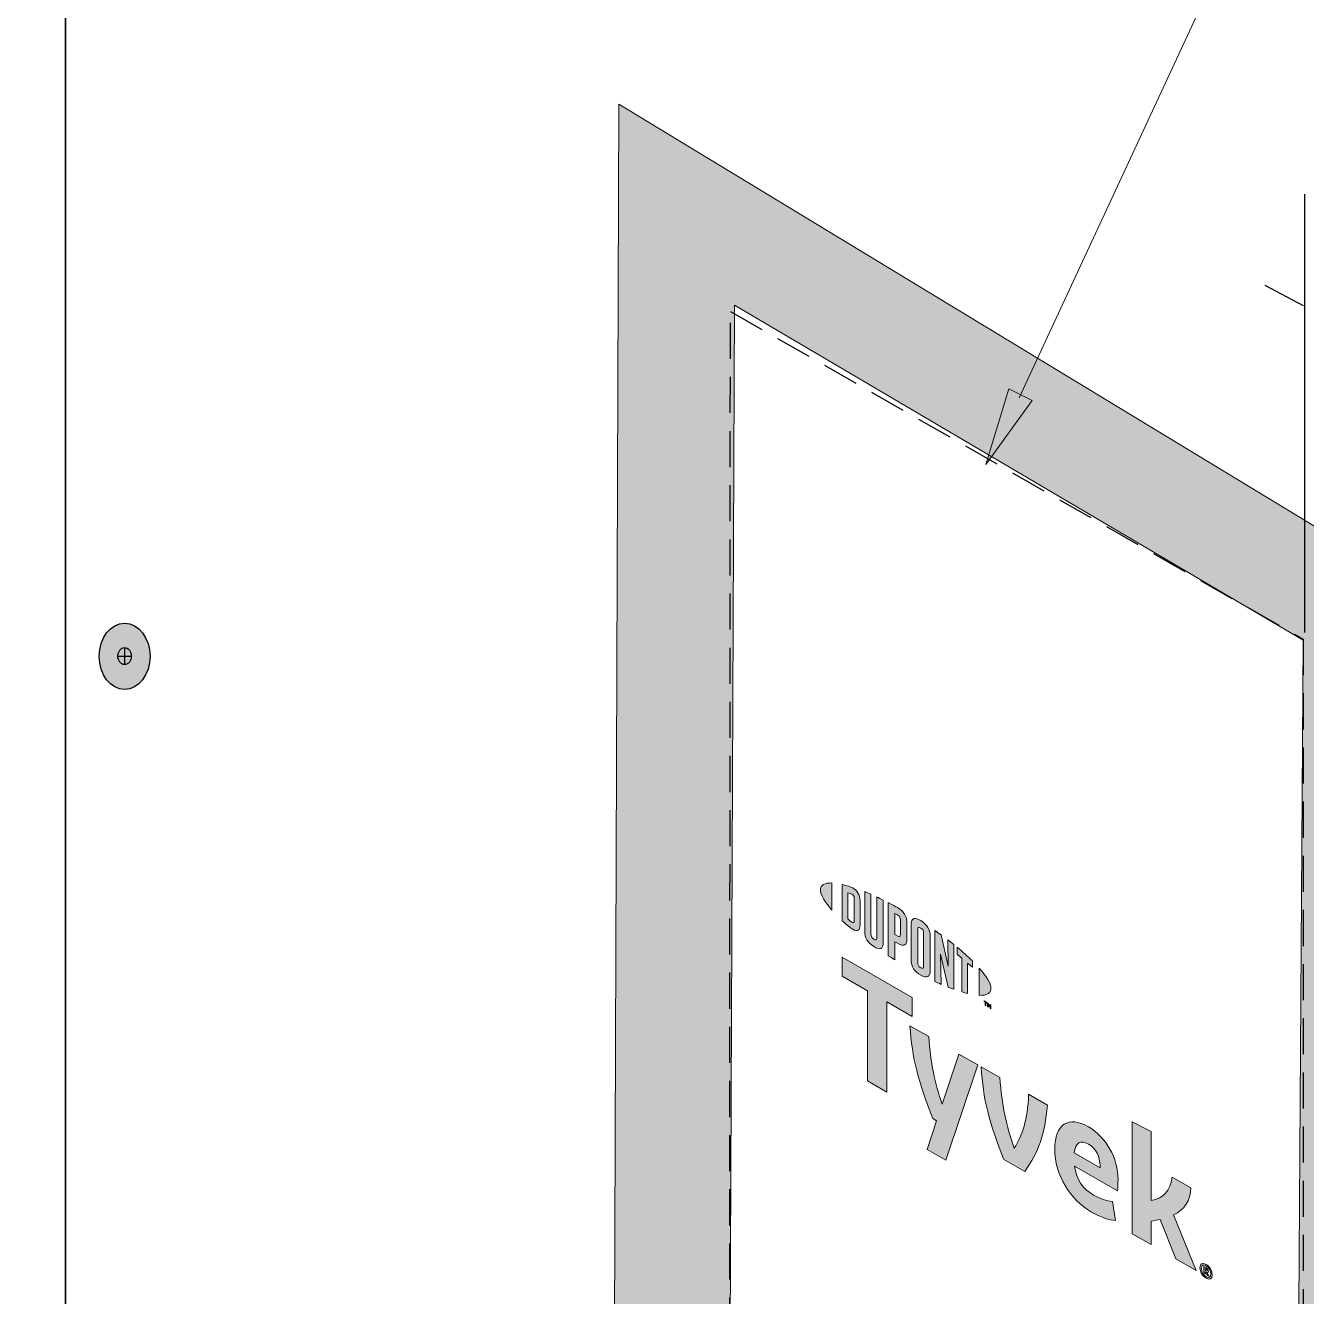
# Model space of a CAD drawing. Extents: x -1140 to 5605, y -816 to 2382.
# Drawn here: x 3729.8 to 3914.5, y 131.9 to 315.2 of the extents above; entities that cross this region are included whole.
import ezdxf

# ---------------------------------------------------------------- set-up
doc = ezdxf.new("R2010")
doc.units = 0
doc.header["$MEASUREMENT"] = 0
for name, pattern in [('AI-Linetype-32', [86.381111, 43.190556, -8.638111, 8.638111, -8.638111, 8.638111, -8.638111]), ('AI-Linetype-33', [86.381111, 43.190556, -8.638111, 8.638111, -8.638111, 8.638111, -8.638111]), ('AI-Linetype-83', [7.8125, 5.208333, -2.604167])]:
    doc.linetypes.add(name, pattern=pattern)
for name, color, linetype, lineweight in [('.ATI-TEXT', 7, 'Continuous', 0), ('G-ANNO-TTLB', 7, 'Continuous', 0), ('TYVEK', 7, 'Continuous', 0), ('wall scratch', 7, 'Continuous', 0), ('X-REF - TRACED', 7, 'Continuous', 0)]:
    doc.layers.add(name, color=color, linetype=linetype, lineweight=lineweight)

# ---------------------------------------------------------------- blocks, each defined once
blk = doc.blocks.new('Block_172')
at = {"layer": 'TYVEK', "true_color": 0x003b71, "transparency": 33554687}
h = blk.add_hatch(color=156, dxfattribs=at)
h.dxf.hatch_style = 2
edge = h.paths.add_edge_path()
edge.add_ellipse((3744.03, 224.24), major_axis=(0, 4.78), ratio=0.766948, start_angle=0, end_angle=360)
at = {"layer": 'TYVEK', "color": 18, "lineweight": 25, "true_color": 0x000000}
for p, q in [((3744.03, 225.51), (3744.03, 223.04)), ((3743.06, 224.27), (3745.01, 224.27))]:
    blk.add_line(p, q, dxfattribs=at)
blk.add_lwpolyline([(3743.52, 228.66)], dxfattribs=at)
for centre, major_axis, ratio in [((3744.03, 224.24), (0, 4.78), 0.766948), ((3744.03, 224.27), (0, 1.23), 0.788846)]:
    blk.add_ellipse(centre, major_axis=major_axis, ratio=ratio, dxfattribs=at)
blk = doc.blocks.new('Block_356')
at = {"layer": '.ATI-TEXT', "true_color": 0x000000, "transparency": 33554687}
h = blk.add_hatch(color=18, dxfattribs=at)
h.dxf.hatch_style = 2
h.paths.add_polyline_path([(3874.92, 261.14), (3868.25, 251.89), (3871.56, 262.81)])
at = {"layer": '.ATI-TEXT', "color": 18, "lineweight": 0, "true_color": 0x000000}
blk.add_line((3873.04, 261.53), (3935.73, 396.49), dxfattribs=at)
at = {"layer": '.ATI-TEXT'}
blk.add_lwpolyline([(3874.92, 261.14), (3868.25, 251.89), (3871.56, 262.81), (3871.56, 262.81)], close=True, dxfattribs=at)
blk = doc.blocks.new('Block_433')
at = {"layer": 'X-REF - TRACED', "true_color": 0x848484, "transparency": 33554687}
h = blk.add_hatch(color=252, dxfattribs=at)
h.dxf.hatch_style = 2
edge = h.paths.add_edge_path()
edge.add_spline(control_points=[(3844.39, 190.55), (3844.39, 189.83), (3845, 188.8), (3846.06, 187.6), (3846.06, 187.6), (3846.06, 191.54), (3846.06, 191.54), (3845, 191.58), (3844.39, 191.26), (3844.39, 190.55)], knot_values=[0, 0, 0, 0, 1, 1, 1, 2, 2, 2, 3, 3, 3, 3], degree=3, periodic=0)
h = blk.add_hatch(color=252, dxfattribs=at)
h.dxf.hatch_style = 2
edge = h.paths.add_edge_path()
edge.add_spline(control_points=[(3849.27, 186.12), (3849.27, 185.81), (3849.11, 185.81), (3848.92, 185.91), (3848.77, 186), (3848.55, 186.19), (3848.36, 186.36), (3848.36, 186.36), (3848.36, 190.13), (3848.36, 190.13), (3848.55, 190.08), (3848.77, 190.01), (3848.92, 189.92), (3849.11, 189.81), (3849.27, 189.62), (3849.27, 189.32), (3849.27, 189.32), (3849.27, 186.12), (3849.27, 186.12)], knot_values=[0, 0, 0, 0, 1, 1, 1, 2, 2, 2, 3, 3, 3, 4, 4, 4, 5, 5, 5, 6, 6, 6, 6], degree=3, periodic=0)
edge = h.paths.add_edge_path()
edge.add_spline(control_points=[(3849.05, 190.83), (3848.75, 191.01), (3848.32, 191.15), (3847.54, 191.33), (3847.54, 191.33), (3847.54, 186.1), (3847.54, 186.1), (3848.22, 185.47), (3848.75, 185.03), (3849.05, 184.86), (3849.73, 184.46), (3850.12, 184.72), (3850.12, 185.49), (3850.12, 185.49), (3850.12, 188.96), (3850.12, 188.96), (3850.12, 189.73), (3849.73, 190.44), (3849.05, 190.83)], knot_values=[0, 0, 0, 0, 1, 1, 1, 2, 2, 2, 3, 3, 3, 4, 4, 4, 5, 5, 5, 6, 6, 6, 6], degree=3, periodic=0)
h = blk.add_hatch(color=252, dxfattribs=at)
h.dxf.hatch_style = 2
edge = h.paths.add_edge_path()
edge.add_spline(control_points=[(3852.51, 183.63), (3852.51, 183.33), (3852.42, 183.19), (3852.09, 183.43), (3851.77, 183.66), (3851.68, 183.86), (3851.68, 184.22), (3851.68, 184.22), (3851.68, 189.91), (3851.68, 189.91), (3851.47, 190.01), (3850.99, 190.21), (3850.78, 190.29), (3850.78, 190.29), (3850.78, 184.54), (3850.78, 184.54), (3850.78, 183.62), (3851.17, 183.04), (3852.09, 182.39), (3852.93, 181.79), (3853.45, 181.98), (3853.45, 183), (3853.45, 183), (3853.45, 189.08), (3853.45, 189.08), (3853.27, 189.17), (3852.7, 189.44), (3852.51, 189.53), (3852.51, 189.53), (3852.51, 183.63), (3852.51, 183.63)], knot_values=[0, 0, 0, 0, 1, 1, 1, 2, 2, 2, 3, 3, 3, 4, 4, 4, 5, 5, 5, 6, 6, 6, 7, 7, 7, 8, 8, 8, 9, 9, 9, 10, 10, 10, 10], degree=3, periodic=0)
h = blk.add_hatch(color=252, dxfattribs=at)
h.dxf.hatch_style = 2
edge = h.paths.add_edge_path()
edge.add_spline(control_points=[(3855.93, 184.16), (3855.93, 183.83), (3855.83, 183.72), (3855.45, 183.94), (3855.45, 183.94), (3855.12, 184.13), (3855.12, 184.13), (3855.12, 184.13), (3855.12, 187.15), (3855.12, 187.15), (3855.27, 187.07), (3855.35, 187.03), (3855.43, 186.98), (3855.85, 186.74), (3855.93, 186.51), (3855.93, 186.17), (3855.93, 186.17), (3855.93, 184.16), (3855.93, 184.16)], knot_values=[0, 0, 0, 0, 1, 1, 1, 2, 2, 2, 3, 3, 3, 4, 4, 4, 5, 5, 5, 6, 6, 6, 6], degree=3, periodic=0)
edge = h.paths.add_edge_path()
edge.add_spline(control_points=[(3855.49, 188.01), (3855.33, 188.11), (3854.73, 188.43), (3854.18, 188.71), (3854.18, 188.71), (3854.18, 181.05), (3854.18, 181.05), (3854.37, 180.93), (3854.86, 180.62), (3855.12, 180.46), (3855.12, 180.46), (3855.12, 183.06), (3855.12, 183.06), (3855.12, 183.06), (3855.49, 182.85), (3855.49, 182.85), (3856.47, 182.29), (3856.88, 182.56), (3856.88, 183.53), (3856.88, 183.53), (3856.88, 185.78), (3856.88, 185.78), (3856.88, 186.74), (3856.42, 187.48), (3855.49, 188.01)], knot_values=[0, 0, 0, 0, 1, 1, 1, 2, 2, 2, 3, 3, 3, 4, 4, 4, 5, 5, 5, 6, 6, 6, 7, 7, 7, 8, 8, 8, 8], degree=3, periodic=0)
h = blk.add_hatch(color=252, dxfattribs=at)
h.dxf.hatch_style = 2
edge = h.paths.add_edge_path()
edge.add_spline(control_points=[(3859.28, 179.55), (3859.28, 179.25), (3859.19, 179.14), (3858.86, 179.32), (3858.52, 179.51), (3858.43, 179.73), (3858.43, 180.04), (3858.43, 180.04), (3858.43, 184.81), (3858.43, 184.81), (3858.43, 185.13), (3858.52, 185.25), (3858.86, 185.04), (3859.19, 184.84), (3859.28, 184.62), (3859.28, 184.32), (3859.28, 184.32), (3859.28, 179.55), (3859.28, 179.55)], knot_values=[0, 0, 0, 0, 1, 1, 1, 2, 2, 2, 3, 3, 3, 4, 4, 4, 5, 5, 5, 6, 6, 6, 6], degree=3, periodic=0)
edge = h.paths.add_edge_path()
edge.add_spline(control_points=[(3858.86, 186.11), (3857.99, 186.66), (3857.48, 186.52), (3857.48, 185.51), (3857.48, 185.51), (3857.48, 180.5), (3857.48, 180.5), (3857.48, 179.44), (3857.94, 178.73), (3858.86, 178.25), (3859.76, 177.77), (3860.23, 177.89), (3860.23, 179.02), (3860.23, 179.02), (3860.23, 183.8), (3860.23, 183.8), (3860.23, 184.88), (3859.81, 185.51), (3858.86, 186.11)], knot_values=[0, 0, 0, 0, 1, 1, 1, 2, 2, 2, 3, 3, 3, 4, 4, 4, 5, 5, 5, 6, 6, 6, 6], degree=3, periodic=0)
h = blk.add_hatch(color=252, dxfattribs=at)
h.dxf.hatch_style = 2
edge = h.paths.add_edge_path()
edge.add_spline(control_points=[(3862.83, 179.55), (3862.83, 179.55), (3861.79, 184.04), (3861.79, 184.04), (3861.51, 184.25), (3861.17, 184.49), (3860.9, 184.67), (3860.9, 184.67), (3860.9, 177.33), (3860.9, 177.33), (3861.09, 177.24), (3861.56, 177.03), (3861.81, 176.92), (3861.81, 176.92), (3861.73, 181.29), (3861.73, 181.29), (3861.73, 181.29), (3862.83, 176.5), (3862.83, 176.5), (3863.07, 176.41), (3863.41, 176.28), (3863.63, 176.2), (3863.63, 176.2), (3863.63, 182.65), (3863.63, 182.65), (3863.4, 182.84), (3862.97, 183.17), (3862.77, 183.32), (3862.77, 183.32), (3862.83, 179.55), (3862.83, 179.55)], knot_values=[0, 0, 0, 0, 1, 1, 1, 2, 2, 2, 3, 3, 3, 4, 4, 4, 5, 5, 5, 6, 6, 6, 7, 7, 7, 8, 8, 8, 9, 9, 9, 10, 10, 10, 10], degree=3, periodic=0)
h = blk.add_hatch(color=252, dxfattribs=at)
h.dxf.hatch_style = 2
edge = h.paths.add_edge_path()
edge.add_spline(control_points=[(3864.1, 181.25), (3864.33, 181.07), (3864.56, 180.89), (3864.78, 180.7), (3864.78, 180.7), (3864.78, 175.82), (3864.78, 175.82), (3864.99, 175.76), (3865.37, 175.65), (3865.62, 175.59), (3865.62, 175.59), (3865.62, 179.99), (3865.62, 179.99), (3865.87, 179.77), (3866.1, 179.57), (3866.31, 179.38), (3866.31, 179.38), (3866.31, 180.32), (3866.31, 180.32), (3865.64, 180.97), (3864.93, 181.6), (3864.1, 182.28), (3864.1, 182.28), (3864.1, 181.25), (3864.1, 181.25)], knot_values=[0, 0, 0, 0, 1, 1, 1, 2, 2, 2, 3, 3, 3, 4, 4, 4, 5, 5, 5, 6, 6, 6, 7, 7, 7, 8, 8, 8, 8], degree=3, periodic=0)
h = blk.add_hatch(color=252, dxfattribs=at)
h.dxf.hatch_style = 2
edge = h.paths.add_edge_path()
edge.add_spline(control_points=[(3868.99, 176.34), (3868.99, 175.62), (3868.38, 175.3), (3867.31, 175.33), (3867.31, 175.33), (3867.31, 179.27), (3867.31, 179.27), (3868.38, 178.08), (3868.99, 177.06), (3868.99, 176.34)], knot_values=[0, 0, 0, 0, 1, 1, 1, 2, 2, 2, 3, 3, 3, 3], degree=3, periodic=0)
h = blk.add_hatch(color=252, dxfattribs=at)
h.dxf.hatch_style = 2
edge = h.paths.add_edge_path()
edge.add_spline(control_points=[(3868.49, 174.26), (3868.49, 174.26), (3868.6, 174.2), (3868.6, 174.2), (3868.6, 174.2), (3868.75, 173.84), (3868.75, 173.84), (3868.75, 173.84), (3868.89, 174.02), (3868.89, 174.02), (3868.89, 174.02), (3868.99, 173.97), (3868.99, 173.97), (3868.99, 173.97), (3868.99, 173.4), (3868.99, 173.4), (3868.99, 173.4), (3868.9, 173.45), (3868.9, 173.45), (3868.9, 173.45), (3868.9, 173.86), (3868.9, 173.86), (3868.9, 173.86), (3868.75, 173.67), (3868.75, 173.67), (3868.75, 173.67), (3868.74, 173.68), (3868.74, 173.68), (3868.74, 173.68), (3868.59, 174.04), (3868.59, 174.04), (3868.59, 174.04), (3868.59, 173.63), (3868.59, 173.63), (3868.59, 173.63), (3868.49, 173.69), (3868.49, 173.69), (3868.49, 173.69), (3868.49, 174.26), (3868.49, 174.26)], knot_values=[0, 0, 0, 0, 1, 1, 1, 2, 2, 2, 3, 3, 3, 4, 4, 4, 5, 5, 5, 6, 6, 6, 7, 7, 7, 8, 8, 8, 9, 9, 9, 10, 10, 10, 11, 11, 11, 12, 12, 12, 13, 13, 13, 13], degree=3, periodic=0)
edge = h.paths.add_edge_path()
edge.add_spline(control_points=[(3868.14, 174.36), (3868.14, 174.36), (3867.99, 174.45), (3867.99, 174.45), (3867.99, 174.45), (3867.99, 174.55), (3867.99, 174.55), (3867.99, 174.55), (3868.39, 174.32), (3868.39, 174.32), (3868.39, 174.32), (3868.39, 174.22), (3868.39, 174.22), (3868.39, 174.22), (3868.24, 174.31), (3868.24, 174.31), (3868.24, 174.31), (3868.24, 173.84), (3868.24, 173.84), (3868.24, 173.84), (3868.14, 173.89), (3868.14, 173.89), (3868.14, 173.89), (3868.14, 174.36), (3868.14, 174.36)], knot_values=[0, 0, 0, 0, 1, 1, 1, 2, 2, 2, 3, 3, 3, 4, 4, 4, 5, 5, 5, 6, 6, 6, 7, 7, 7, 8, 8, 8, 8], degree=3, periodic=0)
at = {"layer": 'X-REF - TRACED'}
for points, knots in [([(3844.39, 190.55), (3844.39, 189.83), (3845, 188.8), (3846.06, 187.6), (3846.06, 187.6), (3846.06, 191.54), (3846.06, 191.54), (3845, 191.58), (3844.39, 191.26), (3844.39, 190.55)], [0, 0, 0, 0, 1, 1, 1, 2, 2, 2, 3, 3, 3, 3]), ([(3849.05, 190.83), (3848.75, 191.01), (3848.32, 191.15), (3847.54, 191.33), (3847.54, 191.33), (3847.54, 186.1), (3847.54, 186.1), (3848.22, 185.47), (3848.75, 185.03), (3849.05, 184.86), (3849.73, 184.46), (3850.12, 184.72), (3850.12, 185.49), (3850.12, 185.49), (3850.12, 188.96), (3850.12, 188.96), (3850.12, 189.73), (3849.73, 190.44), (3849.05, 190.83)], [0, 0, 0, 0, 1, 1, 1, 2, 2, 2, 3, 3, 3, 4, 4, 4, 5, 5, 5, 6, 6, 6, 6]), ([(3852.51, 183.63), (3852.51, 183.33), (3852.42, 183.19), (3852.09, 183.43), (3851.77, 183.66), (3851.68, 183.86), (3851.68, 184.22), (3851.68, 184.22), (3851.68, 189.91), (3851.68, 189.91), (3851.47, 190.01), (3850.99, 190.21), (3850.78, 190.29), (3850.78, 190.29), (3850.78, 184.54), (3850.78, 184.54), (3850.78, 183.62), (3851.17, 183.04), (3852.09, 182.39), (3852.93, 181.79), (3853.45, 181.98), (3853.45, 183), (3853.45, 183), (3853.45, 189.08), (3853.45, 189.08), (3853.27, 189.17), (3852.7, 189.44), (3852.51, 189.53), (3852.51, 189.53), (3852.51, 183.63), (3852.51, 183.63)], [0, 0, 0, 0, 1, 1, 1, 2, 2, 2, 3, 3, 3, 4, 4, 4, 5, 5, 5, 6, 6, 6, 7, 7, 7, 8, 8, 8, 9, 9, 9, 10, 10, 10, 10]), ([(3849.27, 186.12), (3849.27, 185.81), (3849.11, 185.81), (3848.92, 185.91), (3848.77, 186), (3848.55, 186.19), (3848.36, 186.36), (3848.36, 186.36), (3848.36, 190.13), (3848.36, 190.13), (3848.55, 190.08), (3848.77, 190.01), (3848.92, 189.92), (3849.11, 189.81), (3849.27, 189.62), (3849.27, 189.32), (3849.27, 189.32), (3849.27, 186.12), (3849.27, 186.12)], [0, 0, 0, 0, 1, 1, 1, 2, 2, 2, 3, 3, 3, 4, 4, 4, 5, 5, 5, 6, 6, 6, 6]), ([(3855.49, 188.01), (3855.33, 188.11), (3854.73, 188.43), (3854.18, 188.71), (3854.18, 188.71), (3854.18, 181.05), (3854.18, 181.05), (3854.37, 180.93), (3854.86, 180.62), (3855.12, 180.46), (3855.12, 180.46), (3855.12, 183.06), (3855.12, 183.06), (3855.12, 183.06), (3855.49, 182.85), (3855.49, 182.85), (3856.47, 182.29), (3856.88, 182.56), (3856.88, 183.53), (3856.88, 183.53), (3856.88, 185.78), (3856.88, 185.78), (3856.88, 186.74), (3856.42, 187.48), (3855.49, 188.01)], [0, 0, 0, 0, 1, 1, 1, 2, 2, 2, 3, 3, 3, 4, 4, 4, 5, 5, 5, 6, 6, 6, 7, 7, 7, 8, 8, 8, 8]), ([(3855.93, 184.16), (3855.93, 183.83), (3855.83, 183.72), (3855.45, 183.94), (3855.45, 183.94), (3855.12, 184.13), (3855.12, 184.13), (3855.12, 184.13), (3855.12, 187.15), (3855.12, 187.15), (3855.27, 187.07), (3855.35, 187.03), (3855.43, 186.98), (3855.85, 186.74), (3855.93, 186.51), (3855.93, 186.17), (3855.93, 186.17), (3855.93, 184.16), (3855.93, 184.16)], [0, 0, 0, 0, 1, 1, 1, 2, 2, 2, 3, 3, 3, 4, 4, 4, 5, 5, 5, 6, 6, 6, 6]), ([(3858.86, 186.11), (3857.99, 186.66), (3857.48, 186.52), (3857.48, 185.51), (3857.48, 185.51), (3857.48, 180.5), (3857.48, 180.5), (3857.48, 179.44), (3857.94, 178.73), (3858.86, 178.25), (3859.76, 177.77), (3860.23, 177.89), (3860.23, 179.02), (3860.23, 179.02), (3860.23, 183.8), (3860.23, 183.8), (3860.23, 184.88), (3859.81, 185.51), (3858.86, 186.11)], [0, 0, 0, 0, 1, 1, 1, 2, 2, 2, 3, 3, 3, 4, 4, 4, 5, 5, 5, 6, 6, 6, 6]), ([(3859.28, 179.55), (3859.28, 179.25), (3859.19, 179.14), (3858.86, 179.32), (3858.52, 179.51), (3858.43, 179.73), (3858.43, 180.04), (3858.43, 180.04), (3858.43, 184.81), (3858.43, 184.81), (3858.43, 185.13), (3858.52, 185.25), (3858.86, 185.04), (3859.19, 184.84), (3859.28, 184.62), (3859.28, 184.32), (3859.28, 184.32), (3859.28, 179.55), (3859.28, 179.55)], [0, 0, 0, 0, 1, 1, 1, 2, 2, 2, 3, 3, 3, 4, 4, 4, 5, 5, 5, 6, 6, 6, 6]), ([(3862.83, 179.55), (3862.83, 179.55), (3861.79, 184.04), (3861.79, 184.04), (3861.51, 184.25), (3861.17, 184.49), (3860.9, 184.67), (3860.9, 184.67), (3860.9, 177.33), (3860.9, 177.33), (3861.09, 177.24), (3861.56, 177.03), (3861.81, 176.92), (3861.81, 176.92), (3861.73, 181.29), (3861.73, 181.29), (3861.73, 181.29), (3862.83, 176.5), (3862.83, 176.5), (3863.07, 176.41), (3863.41, 176.28), (3863.63, 176.2), (3863.63, 176.2), (3863.63, 182.65), (3863.63, 182.65), (3863.4, 182.84), (3862.97, 183.17), (3862.77, 183.32), (3862.77, 183.32), (3862.83, 179.55), (3862.83, 179.55)], [0, 0, 0, 0, 1, 1, 1, 2, 2, 2, 3, 3, 3, 4, 4, 4, 5, 5, 5, 6, 6, 6, 7, 7, 7, 8, 8, 8, 9, 9, 9, 10, 10, 10, 10]), ([(3864.1, 181.25), (3864.33, 181.07), (3864.56, 180.89), (3864.78, 180.7), (3864.78, 180.7), (3864.78, 175.82), (3864.78, 175.82), (3864.99, 175.76), (3865.37, 175.65), (3865.62, 175.59), (3865.62, 175.59), (3865.62, 179.99), (3865.62, 179.99), (3865.87, 179.77), (3866.1, 179.57), (3866.31, 179.38), (3866.31, 179.38), (3866.31, 180.32), (3866.31, 180.32), (3865.64, 180.97), (3864.93, 181.6), (3864.1, 182.28), (3864.1, 182.28), (3864.1, 181.25), (3864.1, 181.25)], [0, 0, 0, 0, 1, 1, 1, 2, 2, 2, 3, 3, 3, 4, 4, 4, 5, 5, 5, 6, 6, 6, 7, 7, 7, 8, 8, 8, 8]), ([(3868.99, 176.34), (3868.99, 175.62), (3868.38, 175.3), (3867.31, 175.33), (3867.31, 175.33), (3867.31, 179.27), (3867.31, 179.27), (3868.38, 178.08), (3868.99, 177.06), (3868.99, 176.34)], [0, 0, 0, 0, 1, 1, 1, 2, 2, 2, 3, 3, 3, 3]), ([(3868.14, 174.36), (3868.14, 174.36), (3867.99, 174.45), (3867.99, 174.45), (3867.99, 174.45), (3867.99, 174.55), (3867.99, 174.55), (3867.99, 174.55), (3868.39, 174.32), (3868.39, 174.32), (3868.39, 174.32), (3868.39, 174.22), (3868.39, 174.22), (3868.39, 174.22), (3868.24, 174.31), (3868.24, 174.31), (3868.24, 174.31), (3868.24, 173.84), (3868.24, 173.84), (3868.24, 173.84), (3868.14, 173.89), (3868.14, 173.89), (3868.14, 173.89), (3868.14, 174.36), (3868.14, 174.36)], [0, 0, 0, 0, 1, 1, 1, 2, 2, 2, 3, 3, 3, 4, 4, 4, 5, 5, 5, 6, 6, 6, 7, 7, 7, 8, 8, 8, 8]), ([(3868.49, 174.26), (3868.49, 174.26), (3868.6, 174.2), (3868.6, 174.2), (3868.6, 174.2), (3868.75, 173.84), (3868.75, 173.84), (3868.75, 173.84), (3868.89, 174.02), (3868.89, 174.02), (3868.89, 174.02), (3868.99, 173.97), (3868.99, 173.97), (3868.99, 173.97), (3868.99, 173.4), (3868.99, 173.4), (3868.99, 173.4), (3868.9, 173.45), (3868.9, 173.45), (3868.9, 173.45), (3868.9, 173.86), (3868.9, 173.86), (3868.9, 173.86), (3868.75, 173.67), (3868.75, 173.67), (3868.75, 173.67), (3868.74, 173.68), (3868.74, 173.68), (3868.74, 173.68), (3868.59, 174.04), (3868.59, 174.04), (3868.59, 174.04), (3868.59, 173.63), (3868.59, 173.63), (3868.59, 173.63), (3868.49, 173.69), (3868.49, 173.69), (3868.49, 173.69), (3868.49, 174.26), (3868.49, 174.26)], [0, 0, 0, 0, 1, 1, 1, 2, 2, 2, 3, 3, 3, 4, 4, 4, 5, 5, 5, 6, 6, 6, 7, 7, 7, 8, 8, 8, 9, 9, 9, 10, 10, 10, 11, 11, 11, 12, 12, 12, 13, 13, 13, 13])]:
    blk.add_open_spline(points, degree=3, knots=knots, dxfattribs=at)
blk = doc.blocks.new('Block_437')
at = {"layer": 'X-REF - TRACED', "true_color": 0x848484, "transparency": 33554687}
h = blk.add_hatch(color=252, dxfattribs=at)
h.dxf.hatch_style = 2
h.paths.add_polyline_path([(3857.64, 175.01), (3847.54, 180.84), (3847.54, 178.1), (3851.19, 176), (3851.19, 163), (3853.99, 161.38), (3853.99, 174.38), (3857.64, 172.27)])
h = blk.add_hatch(color=252, dxfattribs=at)
h.dxf.hatch_style = 2
edge = h.paths.add_edge_path()
edge.add_spline(control_points=[(3874.43, 161.07), (3874.26, 157.33), (3873.51, 155.15), (3872.35, 153.28), (3871.24, 156.46), (3870.51, 159.49), (3870.29, 163.46), (3870.29, 163.46), (3867.57, 165.03), (3867.57, 165.03), (3867.86, 160.34), (3868.74, 156.93), (3870.86, 151.64), (3870.86, 151.64), (3873.86, 149.91), (3873.86, 149.91), (3875.9, 152.8), (3876.75, 155.21), (3877.14, 159.51), (3877.14, 159.51), (3874.43, 161.07), (3874.43, 161.07)], knot_values=[0, 0, 0, 0, 1, 1, 1, 2, 2, 2, 3, 3, 3, 4, 4, 4, 5, 5, 5, 6, 6, 6, 7, 7, 7, 7], degree=3, periodic=0)
h = blk.add_hatch(color=252, dxfattribs=at)
h.dxf.hatch_style = 2
edge = h.paths.add_edge_path()
edge.add_spline(control_points=[(3881, 152.62), (3881, 152.62), (3884.73, 150.47), (3884.73, 150.47), (3884.73, 150.47), (3884.73, 150.74), (3884.73, 150.74), (3884.73, 152), (3884.14, 153.26), (3883.06, 153.88), (3881.92, 154.54), (3881.18, 154.05), (3881, 152.62)], knot_values=[0, 0, 0, 0, 1, 1, 1, 2, 2, 2, 3, 3, 3, 4, 4, 4, 4], degree=3, periodic=0)
edge = h.paths.add_edge_path()
edge.add_spline(control_points=[(3886.95, 142.85), (3886.08, 142.9), (3884.81, 143.32), (3883.51, 144.07), (3880.36, 145.89), (3878.2, 149.43), (3878.2, 153.16), (3878.2, 156.74), (3880.18, 158.02), (3883.06, 156.36), (3885.63, 154.87), (3887.32, 151.81), (3887.32, 148.8), (3887.32, 148.12), (3887.28, 147.56), (3887.24, 147.13), (3887.24, 147.13), (3881.04, 150.71), (3881.04, 150.71), (3881.3, 148.76), (3882.22, 147.42), (3883.79, 146.52), (3884.75, 145.96), (3885.67, 145.68), (3886.51, 145.6), (3886.51, 145.6), (3886.95, 142.85), (3886.95, 142.85)], knot_values=[0, 0, 0, 0, 1, 1, 1, 2, 2, 2, 3, 3, 3, 4, 4, 4, 5, 5, 5, 6, 6, 6, 7, 7, 7, 8, 8, 8, 9, 9, 9, 9], degree=3, periodic=0)
h = blk.add_hatch(color=252, dxfattribs=at)
h.dxf.hatch_style = 2
edge = h.paths.add_edge_path()
edge.add_spline(control_points=[(3895.34, 143.65), (3895.34, 143.65), (3898.6, 135.63), (3898.6, 135.63), (3898.6, 135.63), (3895.65, 137.33), (3895.65, 137.33), (3895.65, 137.33), (3893.4, 143.01), (3893.4, 143.01), (3892.99, 142.92), (3892.56, 142.83), (3892.08, 142.76), (3892.08, 142.76), (3892.08, 139.39), (3892.08, 139.39), (3892.08, 139.39), (3889.38, 140.95), (3889.38, 140.95), (3889.38, 140.95), (3889.38, 157.07), (3889.38, 157.07), (3889.38, 157.07), (3892.08, 155.67), (3892.08, 155.67), (3892.08, 155.67), (3892.08, 145.75), (3892.08, 145.75), (3893.93, 146.06), (3894.83, 147.11), (3895.14, 149.11), (3895.14, 149.11), (3897.83, 147.56), (3897.83, 147.56), (3897.77, 145.66), (3896.91, 144.43), (3895.34, 143.65)], knot_values=[0, 0, 0, 0, 1, 1, 1, 2, 2, 2, 3, 3, 3, 4, 4, 4, 5, 5, 5, 6, 6, 6, 7, 7, 7, 8, 8, 8, 9, 9, 9, 10, 10, 10, 11, 11, 11, 12, 12, 12, 12], degree=3, periodic=0)
at = {"layer": 'X-REF - TRACED'}
blk.add_lwpolyline([(3857.64, 175.01), (3847.54, 180.84), (3847.54, 178.1), (3851.19, 176), (3851.19, 163), (3853.99, 161.38), (3853.99, 174.38), (3857.64, 172.27)], close=True, dxfattribs=at)
for points, knots in [([(3874.43, 161.07), (3874.26, 157.33), (3873.51, 155.15), (3872.35, 153.28), (3871.24, 156.46), (3870.51, 159.49), (3870.29, 163.46), (3870.29, 163.46), (3867.57, 165.03), (3867.57, 165.03), (3867.86, 160.34), (3868.74, 156.93), (3870.86, 151.64), (3870.86, 151.64), (3873.86, 149.91), (3873.86, 149.91), (3875.9, 152.8), (3876.75, 155.21), (3877.14, 159.51), (3877.14, 159.51), (3874.43, 161.07), (3874.43, 161.07)], [0, 0, 0, 0, 1, 1, 1, 2, 2, 2, 3, 3, 3, 4, 4, 4, 5, 5, 5, 6, 6, 6, 7, 7, 7, 7]), ([(3886.95, 142.85), (3886.08, 142.9), (3884.81, 143.32), (3883.51, 144.07), (3880.36, 145.89), (3878.2, 149.43), (3878.2, 153.16), (3878.2, 156.74), (3880.18, 158.02), (3883.06, 156.36), (3885.63, 154.87), (3887.32, 151.81), (3887.32, 148.8), (3887.32, 148.12), (3887.28, 147.56), (3887.24, 147.13), (3887.24, 147.13), (3881.04, 150.71), (3881.04, 150.71), (3881.3, 148.76), (3882.22, 147.42), (3883.79, 146.52), (3884.75, 145.96), (3885.67, 145.68), (3886.51, 145.6), (3886.51, 145.6), (3886.95, 142.85), (3886.95, 142.85)], [0, 0, 0, 0, 1, 1, 1, 2, 2, 2, 3, 3, 3, 4, 4, 4, 5, 5, 5, 6, 6, 6, 7, 7, 7, 8, 8, 8, 9, 9, 9, 9]), ([(3895.34, 143.65), (3895.34, 143.65), (3898.6, 135.63), (3898.6, 135.63), (3898.6, 135.63), (3895.65, 137.33), (3895.65, 137.33), (3895.65, 137.33), (3893.4, 143.01), (3893.4, 143.01), (3892.99, 142.92), (3892.56, 142.83), (3892.08, 142.76), (3892.08, 142.76), (3892.08, 139.39), (3892.08, 139.39), (3892.08, 139.39), (3889.38, 140.95), (3889.38, 140.95), (3889.38, 140.95), (3889.38, 157.07), (3889.38, 157.07), (3889.38, 157.07), (3892.08, 155.67), (3892.08, 155.67), (3892.08, 155.67), (3892.08, 145.75), (3892.08, 145.75), (3893.93, 146.06), (3894.83, 147.11), (3895.14, 149.11), (3895.14, 149.11), (3897.83, 147.56), (3897.83, 147.56), (3897.77, 145.66), (3896.91, 144.43), (3895.34, 143.65)], [0, 0, 0, 0, 1, 1, 1, 2, 2, 2, 3, 3, 3, 4, 4, 4, 5, 5, 5, 6, 6, 6, 7, 7, 7, 8, 8, 8, 9, 9, 9, 10, 10, 10, 11, 11, 11, 12, 12, 12, 12]), ([(3881, 152.62), (3881, 152.62), (3884.73, 150.47), (3884.73, 150.47), (3884.73, 150.47), (3884.73, 150.74), (3884.73, 150.74), (3884.73, 152), (3884.14, 153.26), (3883.06, 153.88), (3881.92, 154.54), (3881.18, 154.05), (3881, 152.62)], [0, 0, 0, 0, 1, 1, 1, 2, 2, 2, 3, 3, 3, 4, 4, 4, 4])]:
    blk.add_open_spline(points, degree=3, knots=knots, dxfattribs=at)
blk = doc.blocks.new('Block_436')
at = {"layer": 'X-REF - TRACED', "true_color": 0x848484, "transparency": 33554687}
h = blk.add_hatch(color=252, dxfattribs=at)
h.dxf.hatch_style = 2
edge = h.paths.add_edge_path()
edge.add_spline(control_points=[(3864.38, 166.87), (3864.38, 166.87), (3861.95, 159.63), (3861.95, 159.63), (3860.92, 162.66), (3860.25, 165.59), (3860.04, 169.38), (3860.04, 169.38), (3857.31, 170.95), (3857.31, 170.95), (3857.61, 166.26), (3858.49, 162.85), (3860.61, 157.56), (3860.61, 157.56), (3861.15, 157.25), (3861.15, 157.25), (3861.15, 157.25), (3859.77, 153.1), (3859.77, 153.1), (3859.77, 153.1), (3862.47, 151.54), (3862.47, 151.54), (3862.47, 151.54), (3867.09, 165.31), (3867.09, 165.31), (3867.09, 165.31), (3864.38, 166.87), (3864.38, 166.87)], knot_values=[0, 0, 0, 0, 1, 1, 1, 2, 2, 2, 3, 3, 3, 4, 4, 4, 5, 5, 5, 6, 6, 6, 7, 7, 7, 8, 8, 8, 9, 9, 9, 9], degree=3, periodic=0)
at = {"layer": 'X-REF - TRACED'}
blk.add_open_spline([(3864.38, 166.87), (3864.38, 166.87), (3861.95, 159.63), (3861.95, 159.63), (3860.92, 162.66), (3860.25, 165.59), (3860.04, 169.38), (3860.04, 169.38), (3857.31, 170.95), (3857.31, 170.95), (3857.61, 166.26), (3858.49, 162.85), (3860.61, 157.56), (3860.61, 157.56), (3861.15, 157.25), (3861.15, 157.25), (3861.15, 157.25), (3859.77, 153.1), (3859.77, 153.1), (3859.77, 153.1), (3862.47, 151.54), (3862.47, 151.54), (3862.47, 151.54), (3867.09, 165.31), (3867.09, 165.31), (3867.09, 165.31), (3864.38, 166.87), (3864.38, 166.87)], degree=3, knots=[0, 0, 0, 0, 1, 1, 1, 2, 2, 2, 3, 3, 3, 4, 4, 4, 5, 5, 5, 6, 6, 6, 7, 7, 7, 8, 8, 8, 9, 9, 9, 9], dxfattribs=at)
blk.add_blockref('Block_437', (0, 0), dxfattribs=at)
blk = doc.blocks.new('Block_438')
at = {"layer": 'X-REF - TRACED', "true_color": 0x848484, "transparency": 33554687}
h = blk.add_hatch(color=252, dxfattribs=at)
h.dxf.hatch_style = 2
edge = h.paths.add_edge_path()
edge.add_spline(control_points=[(3899.89, 135.94), (3899.89, 135.94), (3899.89, 135.64), (3899.89, 135.64), (3899.89, 135.64), (3900.01, 135.58), (3900.01, 135.58), (3900.12, 135.52), (3900.17, 135.52), (3900.17, 135.63), (3900.17, 135.74), (3900.12, 135.81), (3900.01, 135.88), (3900.01, 135.88), (3899.89, 135.94), (3899.89, 135.94)], knot_values=[0, 0, 0, 0, 1, 1, 1, 2, 2, 2, 3, 3, 3, 4, 4, 4, 5, 5, 5, 5], degree=3, periodic=0)
edge = h.paths.add_edge_path()
edge.add_spline(control_points=[(3899.7, 136.24), (3899.7, 136.24), (3900.01, 136.06), (3900.01, 136.06), (3900.24, 135.93), (3900.36, 135.73), (3900.36, 135.52), (3900.36, 135.38), (3900.3, 135.31), (3900.19, 135.33), (3900.25, 135.16), (3900.32, 135), (3900.42, 134.81), (3900.42, 134.81), (3900.19, 134.94), (3900.19, 134.94), (3900.11, 135.11), (3900.05, 135.25), (3900, 135.4), (3900, 135.4), (3899.89, 135.46), (3899.89, 135.46), (3899.89, 135.46), (3899.89, 135.11), (3899.89, 135.11), (3899.89, 135.11), (3899.7, 135.22), (3899.7, 135.22), (3899.7, 135.22), (3899.7, 136.24), (3899.7, 136.24)], knot_values=[0, 0, 0, 0, 1, 1, 1, 2, 2, 2, 3, 3, 3, 4, 4, 4, 5, 5, 5, 6, 6, 6, 7, 7, 7, 8, 8, 8, 9, 9, 9, 10, 10, 10, 10], degree=3, periodic=0)
edge = h.paths.add_edge_path()
edge.add_spline(control_points=[(3900.02, 136.32), (3899.59, 136.56), (3899.35, 136.42), (3899.35, 135.92), (3899.35, 135.4), (3899.59, 134.99), (3900.02, 134.74), (3900.44, 134.49), (3900.69, 134.63), (3900.69, 135.14), (3900.69, 135.65), (3900.44, 136.07), (3900.02, 136.32)], knot_values=[0, 0, 0, 0, 1, 1, 1, 2, 2, 2, 3, 3, 3, 4, 4, 4, 4], degree=3, periodic=0)
edge = h.paths.add_edge_path()
edge.add_spline(control_points=[(3900.02, 136.52), (3900.54, 136.22), (3900.89, 135.63), (3900.89, 135.02), (3900.89, 134.42), (3900.54, 134.24), (3900.02, 134.54), (3899.49, 134.85), (3899.14, 135.43), (3899.14, 136.03), (3899.14, 136.64), (3899.49, 136.83), (3900.02, 136.52)], knot_values=[0, 0, 0, 0, 1, 1, 1, 2, 2, 2, 3, 3, 3, 4, 4, 4, 4], degree=3, periodic=0)
at = {"layer": 'X-REF - TRACED'}
for points, knots in [([(3900.02, 136.52), (3900.54, 136.22), (3900.89, 135.63), (3900.89, 135.02), (3900.89, 134.42), (3900.54, 134.24), (3900.02, 134.54), (3899.49, 134.85), (3899.14, 135.43), (3899.14, 136.03), (3899.14, 136.64), (3899.49, 136.83), (3900.02, 136.52)], [0, 0, 0, 0, 1, 1, 1, 2, 2, 2, 3, 3, 3, 4, 4, 4, 4]), ([(3900.02, 136.32), (3899.59, 136.56), (3899.35, 136.42), (3899.35, 135.92), (3899.35, 135.4), (3899.59, 134.99), (3900.02, 134.74), (3900.44, 134.49), (3900.69, 134.63), (3900.69, 135.14), (3900.69, 135.65), (3900.44, 136.07), (3900.02, 136.32)], [0, 0, 0, 0, 1, 1, 1, 2, 2, 2, 3, 3, 3, 4, 4, 4, 4]), ([(3899.7, 136.24), (3899.7, 136.24), (3900.01, 136.06), (3900.01, 136.06), (3900.24, 135.93), (3900.36, 135.73), (3900.36, 135.52), (3900.36, 135.38), (3900.3, 135.31), (3900.19, 135.33), (3900.25, 135.16), (3900.32, 135), (3900.42, 134.81), (3900.42, 134.81), (3900.19, 134.94), (3900.19, 134.94), (3900.11, 135.11), (3900.05, 135.25), (3900, 135.4), (3900, 135.4), (3899.89, 135.46), (3899.89, 135.46), (3899.89, 135.46), (3899.89, 135.11), (3899.89, 135.11), (3899.89, 135.11), (3899.7, 135.22), (3899.7, 135.22), (3899.7, 135.22), (3899.7, 136.24), (3899.7, 136.24)], [0, 0, 0, 0, 1, 1, 1, 2, 2, 2, 3, 3, 3, 4, 4, 4, 5, 5, 5, 6, 6, 6, 7, 7, 7, 8, 8, 8, 9, 9, 9, 10, 10, 10, 10]), ([(3899.89, 135.94), (3899.89, 135.94), (3899.89, 135.64), (3899.89, 135.64), (3899.89, 135.64), (3900.01, 135.58), (3900.01, 135.58), (3900.12, 135.52), (3900.17, 135.52), (3900.17, 135.63), (3900.17, 135.74), (3900.12, 135.81), (3900.01, 135.88), (3900.01, 135.88), (3899.89, 135.94), (3899.89, 135.94)], [0, 0, 0, 0, 1, 1, 1, 2, 2, 2, 3, 3, 3, 4, 4, 4, 5, 5, 5, 5])]:
    blk.add_open_spline(points, degree=3, knots=knots, dxfattribs=at)
blk = doc.blocks.new('Block_435')
at = {"layer": 'X-REF - TRACED'}
for name in ['Block_436', 'Block_438']:
    blk.add_blockref(name, (0, 0), dxfattribs=at)
blk = doc.blocks.new('Block_434')
at = {"layer": 'X-REF - TRACED'}
blk.add_blockref('Block_435', (0, 0), dxfattribs=at)
blk = doc.blocks.new('Block_432')
at = {"layer": 'X-REF - TRACED'}
for name in ['Block_433', 'Block_434']:
    blk.add_blockref(name, (0, 0), dxfattribs=at)

msp = doc.modelspace()

# ---------------------------------------------------------------- hatches: boundary and pattern name
at = {"layer": 'G-ANNO-TTLB', "true_color": 0xff00ff, "transparency": 33554687}
h = msp.add_hatch(color=6, dxfattribs=at)
edge = h.paths.add_edge_path()
edge.add_spline(control_points=[(5285.56, -733.23), (5285.56, -733.23), (2356.04, -733.23), (2356.04, -733.23), (2356.04, -733.23), (2356.04, 1723.77), (2356.04, 1723.77), (2356.04, 1723.77), (5285.56, 1723.77), (5285.56, 1723.77), (5285.56, 1723.77), (5285.56, -733.23), (5285.56, -733.23)], knot_values=[0, 0, 0, 0, 1, 1, 1, 2, 2, 2, 3, 3, 3, 4, 4, 4, 4], degree=3, periodic=0)
edge = h.paths.add_edge_path()
edge.add_spline(control_points=[(2365.04, 1714.77), (2365.04, 1714.77), (2365.04, -724.23), (2365.04, -724.23), (2365.04, -724.23), (5276.56, -724.23), (5276.56, -724.23), (5276.56, -724.23), (5276.56, 1714.77), (5276.56, 1714.77), (5276.56, 1714.77), (2365.04, 1714.77), (2365.04, 1714.77)], knot_values=[0, 0, 0, 0, 1, 1, 1, 2, 2, 2, 3, 3, 3, 4, 4, 4, 4], degree=3, periodic=0)
edge.add_line((2365.04, 1714.77), (2365.04, 1714.77))
at = {"layer": 'wall scratch', "true_color": 0x000000, "transparency": 33554687}
h = msp.add_hatch(color=18, dxfattribs=at)
h.dxf.hatch_style = 2
edge = h.paths.add_edge_path()
edge.add_spline(control_points=[(3831.99, 274.89), (3831.99, 274.89), (3914.02, 226.57), (3914.02, 226.57), (3914.02, 226.57), (3912.9, 56.34), (3912.9, 56.34), (3912.9, 56.34), (3831.26, 103.65), (3831.26, 103.65), (3831.26, 103.65), (3831.99, 274.89), (3831.99, 274.89)], knot_values=[0, 0, 0, 0, 1, 1, 1, 2, 2, 2, 3, 3, 3, 4, 4, 4, 4], degree=3, periodic=0)
edge = h.paths.add_edge_path()
edge.add_spline(control_points=[(3929.27, 47.8), (3929.27, 47.8), (3929.13, 234.85), (3929.13, 234.85), (3929.13, 234.85), (3815.31, 303.87), (3815.31, 303.87), (3815.31, 303.87), (3814.65, 113.83), (3814.65, 113.83), (3814.65, 113.83), (3789.54, 129.33), (3789.54, 129.33), (3789.54, 129.33), (3789.86, 68.39), (3789.86, 68.39), (3789.86, 68.39), (3953.48, -24.84), (3953.48, -24.84), (3953.48, -24.84), (3953.82, 33.8), (3953.82, 33.8), (3953.82, 33.8), (3929.27, 47.8), (3929.27, 47.8)], knot_values=[0, 0, 0, 0, 1, 1, 1, 2, 2, 2, 3, 3, 3, 4, 4, 4, 5, 5, 5, 6, 6, 6, 7, 7, 7, 8, 8, 8, 8], degree=3, periodic=0)

# ---------------------------------------------------------------- linework, layer by layer
at = {"layer": 'G-ANNO-TTLB'}
for points in [[(5285.56, -733.23), (5285.56, -733.23), (2356.04, -733.23), (2356.04, -733.23), (2356.04, -733.23), (2356.04, 1723.77), (2356.04, 1723.77), (2356.04, 1723.77), (5285.56, 1723.77), (5285.56, 1723.77), (5285.56, 1723.77), (5285.56, -733.23), (5285.56, -733.23)], [(2365.04, 1714.77), (2365.04, 1714.77), (2365.04, -724.23), (2365.04, -724.23), (2365.04, -724.23), (5276.56, -724.23), (5276.56, -724.23), (5276.56, -724.23), (5276.56, 1714.77), (5276.56, 1714.77), (5276.56, 1714.77), (2365.04, 1714.77), (2365.04, 1714.77)]]:
    msp.add_open_spline(points, degree=3, knots=[0, 0, 0, 0, 1, 1, 1, 2, 2, 2, 3, 3, 3, 4, 4, 4, 4], dxfattribs=at)
at = {"layer": 'TYVEK', "color": 18, "lineweight": 30, "true_color": 0x000000}
msp.add_line((3735.52, 438.96), (3735.52, 16.68), dxfattribs=at)
at = {"layer": 'TYVEK', "color": 1, "lineweight": 25, "true_color": 0xff0000}
for p, q in [((3914.2, 290.89), (3914.2, 227.68)), ((3908.49, 277.8), (3914.02, 274.83))]:
    msp.add_line(p, q, dxfattribs=at)
at = {"layer": 'TYVEK', "color": 18, "linetype": 'AI-Linetype-83', "lineweight": 25, "true_color": 0x000000}
msp.add_lwpolyline([(3831.29, 103.09), (3831.41, 273.99), (3914.02, 226.72), (3914.02, 55.28)], close=True, dxfattribs=at)
at = {"layer": 'wall scratch', "color": 2, "lineweight": 25, "true_color": 0xffff00}
msp.add_line((3735.44, 438.69), (3735.44, 16.33), dxfattribs=at)
at = {"layer": 'wall scratch', "color": 252, "linetype": 'AI-Linetype-32', "lineweight": 25, "true_color": 0x848484}
msp.add_lwpolyline([(3831.42, 274.51)], dxfattribs=at)
at = {"layer": 'wall scratch', "color": 252, "linetype": 'AI-Linetype-33', "lineweight": 25, "true_color": 0x848484}
msp.add_lwpolyline([(3907.47, 226.72)], dxfattribs=at)
at = {"layer": 'wall scratch'}
for points, knots in [([(3929.27, 47.8), (3929.27, 47.8), (3929.13, 234.85), (3929.13, 234.85), (3929.13, 234.85), (3815.31, 303.87), (3815.31, 303.87), (3815.31, 303.87), (3814.65, 113.83), (3814.65, 113.83), (3814.65, 113.83), (3789.54, 129.33), (3789.54, 129.33), (3789.54, 129.33), (3789.86, 68.39), (3789.86, 68.39), (3789.86, 68.39), (3953.48, -24.84), (3953.48, -24.84), (3953.48, -24.84), (3953.82, 33.8), (3953.82, 33.8), (3953.82, 33.8), (3929.27, 47.8), (3929.27, 47.8)], [0, 0, 0, 0, 1, 1, 1, 2, 2, 2, 3, 3, 3, 4, 4, 4, 5, 5, 5, 6, 6, 6, 7, 7, 7, 8, 8, 8, 8]), ([(3831.99, 274.89), (3831.99, 274.89), (3914.02, 226.57), (3914.02, 226.57), (3914.02, 226.57), (3912.9, 56.34), (3912.9, 56.34), (3912.9, 56.34), (3831.26, 103.65), (3831.26, 103.65), (3831.26, 103.65), (3831.99, 274.89), (3831.99, 274.89)], [0, 0, 0, 0, 1, 1, 1, 2, 2, 2, 3, 3, 3, 4, 4, 4, 4])]:
    msp.add_open_spline(points, degree=3, knots=knots, dxfattribs=at)

# ---------------------------------------------------------------- block references
at = {"layer": '.ATI-TEXT'}
msp.add_blockref('Block_356', (0, 0), dxfattribs=at)
at = {"layer": 'TYVEK'}
msp.add_blockref('Block_172', (0, 0), dxfattribs=at)
at = {"layer": 'X-REF - TRACED'}
msp.add_blockref('Block_432', (0, 0), dxfattribs=at)

doc.saveas('drawing.dxf')
